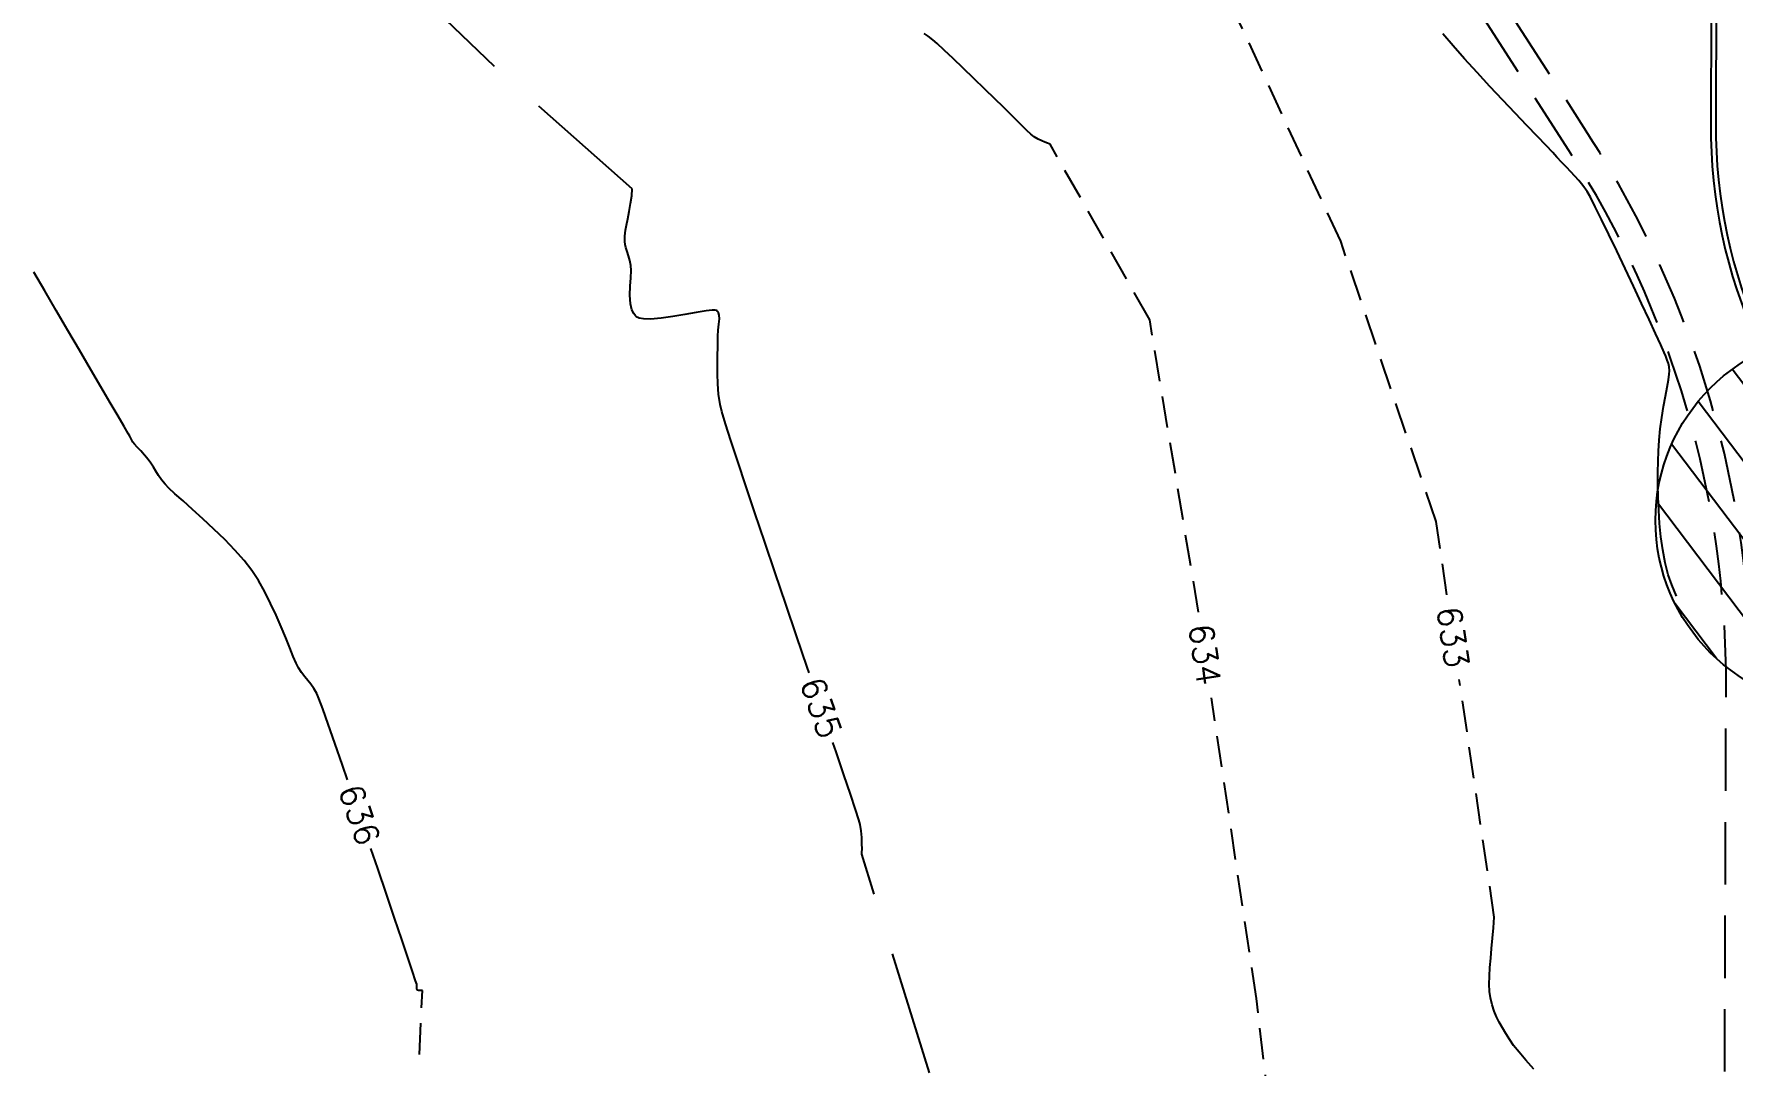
# Model space of a CAD drawing. Header units: feet. Extents: x 26064 to 27719, y 16802 to 28989.
# Drawn here: x 26930.9 to 27101, y 17108.3 to 17211.6 of the extents above; entities that cross this region are included whole.
import ezdxf

# ---------------------------------------------------------------- set-up
doc = ezdxf.new("R2010")
doc.units = ezdxf.units.FT
doc.header["$LTSCALE"] = 50
doc.header["$MEASUREMENT"] = 0
for name, pattern in [('HIDDEN', [0.375, 0.25, -0.125]), ('HIDDEN2', [0.1875, 0.125, -0.0625]), ('HIDN25', [0.0938, 0.0625, -0.0313])]:
    doc.linetypes.add(name, pattern=pattern)
for name, color, linetype in [('CONT-MJR', 160, 'HIDDEN'), ('CONT-MNR', 55, 'HIDN25'), ('CURB-B', 4, 'Continuous'), ('CURB-F', 32, 'Continuous'), ('DEMO-STORM SEWER', 13, 'HIDDEN2'), ('INLET PROTECTION', 1, 'HIDDEN')]:
    doc.layers.add(name, color=color, linetype=linetype)
doc.styles.add('l60', font='simplex', dxfattribs={"height": 2.4})

msp = doc.modelspace()

# ---------------------------------------------------------------- hatches: boundary and pattern name
at = {"layer": 'INLET PROTECTION', "linetype": 'Continuous'}
h = msp.add_hatch(dxfattribs=at)
h.set_pattern_fill('ANSI31', scale=37.499998, angle=262.0889784, style=0)
h.set_pattern_definition([(307.088978, (51223.022, -6101.8994), (3.7392183, 2.82681806), [])])
edge = h.paths.add_edge_path()
edge.add_arc((27112.03389, 17162.8267), 18.75, 0, 360)

# ---------------------------------------------------------------- linework, layer by layer
at = {"layer": 'CONT-MJR', "color": 7}
for p, q in [((26977.00961, 17208.28275, 635), (26967.29984, 17217.65349, 635)), ((26990.80255, 17196.03718, 635), (26977.00961, 17208.28275, 635)), ((26990.64742, 17194.5591, 635), (26990.74999, 17195.3292, 635)), ((26990.74999, 17195.3292, 635), (26990.80255, 17196.03718, 635)), ((26990.37379, 17193.03915, 635), (26990.51523, 17193.77853, 635)), ((26990.51523, 17193.77853, 635), (26990.64742, 17194.5591, 635)), ((26990.09784, 17191.58463, 635), (26990.14472, 17191.89055, 635)), ((26990.14472, 17191.89055, 635), (26990.2435, 17192.39261, 635)), ((26990.2435, 17192.39261, 635), (26990.37379, 17193.03915, 635)), ((26990.06769, 17191.02272, 635), (26990.07694, 17191.28381, 635)), ((26990.07601, 17190.76258, 635), (26990.06769, 17191.02272, 635)), ((26990.10784, 17190.46463, 635), (26990.07601, 17190.76258, 635)), ((26990.07694, 17191.28381, 635), (26990.09784, 17191.58463, 635)), ((26990.1754, 17190.15895, 635), (26990.10784, 17190.46463, 635)), ((26990.28967, 17189.78005, 635), (26990.1754, 17190.15895, 635)), ((26990.4274, 17189.34363, 635), (26990.28967, 17189.78005, 635)), ((26990.56532, 17188.86541, 635), (26990.4274, 17189.34363, 635)), ((26990.68019, 17188.3611, 635), (26990.56532, 17188.86541, 635)), ((26990.70039, 17187.85869, 635), (26990.68019, 17188.3611, 635)), ((26990.59981, 17186.28742, 635), (26990.65721, 17187.13932, 635)), ((26990.65721, 17187.13932, 635), (26990.70039, 17187.85869, 635)), ((26990.57736, 17185.38741, 635), (26990.59981, 17186.28742, 635)), ((26990.63903, 17184.5237, 635), (26990.57736, 17185.38741, 635)), ((26990.78197, 17183.9156, 635), (26990.63903, 17184.5237, 635)), ((26990.96029, 17183.53623, 635), (26990.78197, 17183.9156, 635)), ((26991.11894, 17183.32997, 635), (26990.96029, 17183.53623, 635)), ((26991.21137, 17183.24286, 635), (26991.11894, 17183.32997, 635)), ((26991.29454, 17183.18384, 635), (26991.21137, 17183.24286, 635)), ((26991.50504, 17183.09054, 635), (26991.29454, 17183.18384, 635)), ((26994.87694, 17183.24649, 635), (26993.69452, 17183.07425, 635)), ((26996.08299, 17183.45868, 635), (26994.87694, 17183.24649, 635)), ((26997.22045, 17183.66627, 635), (26996.08299, 17183.45868, 635)), ((26998.19709, 17183.82468, 635), (26997.22045, 17183.66627, 635)), ((26998.80062, 17183.88606, 635), (26998.19709, 17183.82468, 635)), ((26999.11858, 17183.879, 635), (26998.80062, 17183.88606, 635)), ((26999.25534, 17183.84367, 635), (26999.11858, 17183.879, 635)), ((26999.29895, 17183.81574, 635), (26999.25534, 17183.84367, 635)), ((26999.35722, 17183.75624, 635), (26999.29895, 17183.81574, 635)), ((26999.44731, 17183.62139, 635), (26999.35722, 17183.75624, 635)), ((26999.52502, 17183.38309, 635), (26999.44731, 17183.62139, 635)), ((26999.54571, 17183.00813, 635), (26999.52502, 17183.38309, 635)), ((26991.92012, 17183.00714, 635), (26991.50504, 17183.09054, 635)), ((26992.62796, 17182.98653, 635), (26991.92012, 17183.00714, 635)), ((26993.69452, 17183.07425, 635), (26992.62796, 17182.98653, 635)), ((26999.3834, 17181.26907, 635), (26999.41214, 17181.87931, 635)), ((26999.41214, 17181.87931, 635), (26999.49033, 17182.46895, 635)), ((26999.49033, 17182.46895, 635), (26999.54571, 17183.00813, 635)), ((26999.34301, 17179.36475, 635), (26999.36535, 17180.14784, 635)), ((26999.36535, 17180.14784, 635), (26999.38304, 17180.79284, 635)), ((26999.38304, 17180.79284, 635), (26999.3834, 17181.26907, 635)), ((26999.3287, 17178.47422, 635), (26999.34301, 17179.36475, 635)), ((26999.33512, 17177.50695, 635), (26999.3287, 17178.47422, 635)), ((26999.37496, 17176.49358, 635), (26999.33512, 17177.50695, 635)), ((26999.46089, 17175.46481, 635), (26999.37496, 17176.49358, 635)), ((26999.60562, 17174.4513, 635), (26999.46089, 17175.46481, 635)), ((26999.78391, 17173.74647, 635), (26999.60562, 17174.4513, 635)), ((27000.15343, 17172.51291, 635), (26999.78391, 17173.74647, 635)), ((27000.69143, 17170.81427, 635), (27000.15343, 17172.51291, 635)), ((27001.37516, 17168.71423, 635), (27000.69143, 17170.81427, 635)), ((27002.18187, 17166.27646, 635), (27001.37516, 17168.71423, 635)), ((27003.08882, 17163.56461, 635), (27002.18187, 17166.27646, 635)), ((27004.07326, 17160.64238, 635), (27003.08882, 17163.56461, 635)), ((27005.11243, 17157.57341, 635), (27004.07326, 17160.64238, 635)), ((27006.18359, 17154.42139, 635), (27005.11243, 17157.57341, 635)), ((27007.264, 17151.24997, 635), (27006.18359, 17154.42139, 635)), ((27008.3309, 17148.12284, 635), (27007.264, 17151.24997, 635)), ((27008.52651, 17147.54982, 635), (27008.3309, 17148.12284, 635)), ((27011.22307, 17139.64382, 635), (27010.90648, 17140.57317, 635)), ((27012.00846, 17137.3305, 635), (27011.22307, 17139.64382, 635)), ((27012.66661, 17135.37981, 635), (27012.00846, 17137.3305, 635)), ((27013.17475, 17133.85541, 635), (27012.66661, 17135.37981, 635)), ((27013.51015, 17132.82098, 635), (27013.17475, 17133.85541, 635)), ((27013.65006, 17132.34018, 635), (27013.51015, 17132.82098, 635)), ((27013.73837, 17131.72092, 635), (27013.65006, 17132.34018, 635)), ((27013.79009, 17131.06415, 635), (27013.73837, 17131.72092, 635)), ((27013.81391, 17130.43525, 635), (27013.79009, 17131.06415, 635)), ((27013.80495, 17129.36926, 635), (27013.80622, 17129.37884, 635)), ((27020.57895, 17107.46466, 635), (27013.80495, 17129.36926, 635)), ((27013.80622, 17129.37884, 635), (27013.8093, 17129.43064, 635)), ((27013.8093, 17129.43064, 635), (27013.81425, 17129.58204, 635)), ((27013.81854, 17129.89956, 635), (27013.81391, 17130.43525, 635)), ((27013.81425, 17129.58204, 635), (27013.81854, 17129.89956, 635))]:
    msp.add_line(p, q, dxfattribs=at)
at = {"layer": 'CONT-MNR', "color": 7}
for p, q in [((27061.75619, 17190.79828, 633), (27051.63085, 17212.71777, 633)), ((27020.45404, 17211.3272, 634), (27020.04067, 17211.62067, 634)), ((27020.90784, 17210.97463, 634), (27020.45404, 17211.3272, 634)), ((27026.10314, 17206.04301, 634), (27025.02991, 17207.08221, 634)), ((27027.97338, 17204.22647, 634), (27027.10617, 17205.06932, 634)), ((27081.45228, 17201.29608, 632), (27080.40998, 17202.38876, 632)), ((27031.83955, 17200.85019, 634), (27031.46816, 17201.01632, 634)), ((27032.38792, 17200.63292, 634), (27032.14302, 17200.73186, 634)), ((27032.56428, 17200.55542, 634), (27032.38792, 17200.63292, 634)), ((27032.65736, 17200.51188, 634), (27032.56428, 17200.55542, 634)), ((27042.63054, 17182.92974, 634), (27032.65736, 17200.51188, 634)), ((27083.41784, 17199.21463, 632), (27082.99795, 17199.66946, 632)), ((27083.91665, 17198.6725, 632), (27083.41784, 17199.21463, 632)), ((27084.37513, 17198.19781, 632), (27083.91665, 17198.6725, 632)), ((27085.6158, 17196.87231, 632), (27085.21398, 17197.32833, 632)), ((27086.43784, 17195.76463, 632), (27086.02018, 17196.36128, 632)), ((27071.319, 17162.69637, 633), (27061.75619, 17190.79828, 633)), ((26934.28464, 17181.85772, 636), (26933.11731, 17183.85595, 636)), ((26935.44286, 17179.87834, 636), (26934.28464, 17181.85772, 636)), ((27047.51619, 17153.6409, 634), (27042.63054, 17182.92974, 634)), ((26938.52907, 17174.61452, 636), (26937.59844, 17176.20061, 636)), ((27094.09508, 17174.24109, 632), (27094.27594, 17175.25974, 632)), ((26939.31709, 17173.2718, 636), (26938.52907, 17174.61452, 636)), ((26939.92914, 17172.22858, 636), (26939.31709, 17173.2718, 636)), ((27093.76137, 17172.00738, 632), (27093.91791, 17173.14433, 632)), ((26940.33184, 17171.54098, 636), (26939.92914, 17172.22858, 636)), ((27093.64237, 17170.86817, 632), (27093.76137, 17172.00738, 632)), ((26940.67606, 17170.85961, 636), (26940.59339, 17171.05041, 636)), ((26940.95376, 17170.45811, 636), (26940.79182, 17170.65513, 636)), ((27093.55167, 17168.74263, 632), (27093.57784, 17169.76463, 632)), ((26943.37406, 17167.33119, 636), (26943.10262, 17167.75088, 636)), ((27093.53412, 17166.41863, 632), (27093.53478, 17167.62092, 632)), ((26945.82002, 17164.77383, 636), (26945.01325, 17165.49887, 636)), ((27093.60928, 17163.8489, 632), (27093.55663, 17165.15491, 632)), ((26947.8163, 17162.97041, 636), (26946.771, 17163.92098, 636)), ((27072.39429, 17155.37688, 633), (27071.319, 17162.69637, 633)), ((26953.37135, 17156.79075, 636), (26952.71182, 17157.80513, 636)), ((27094.91358, 17156.35569, 632), (27094.56784, 17157.35463, 632)), ((26955.64433, 17152.14631, 636), (26955.13865, 17153.31453, 636)), ((26956.10181, 17151.0408, 636), (26955.64433, 17152.14631, 636)), ((26956.5072, 17150.03846, 636), (26956.10181, 17151.0408, 636)), ((26956.8566, 17149.17976, 636), (26956.5072, 17150.03846, 636)), ((26957.37182, 17148.05513, 636), (26957.1461, 17148.50516, 636)), ((27077.13928, 17123.07771, 633), (27073.64013, 17146.89647, 633)), ((26959.42828, 17144.98751, 636), (26959.22182, 17145.49513, 636)), ((27053.3184, 17114.92314, 634), (27048.81753, 17145.0532, 634)), ((26966.18956, 17125.37181, 636), (26965.32127, 17127.93416, 636)), ((26968.33241, 17119.01988, 636), (26967.7217, 17120.83511, 636)), ((27076.87292, 17119.94138, 633), (27076.9689, 17120.96029, 633)), ((26968.80413, 17117.61281, 636), (26968.33241, 17119.01988, 636)), ((27076.7827, 17118.96189, 633), (27076.87292, 17119.94138, 633)), ((27076.64369, 17116.35679, 633), (27076.65837, 17117.15992, 633)), ((26969.22744, 17115.91554, 636), (26969.23584, 17116.11768, 636)), ((26969.51244, 17109.31284, 636), (26969.78681, 17115.72322, 636)), ((27060.06862, 17057.59525, 634), (27053.3184, 17114.92314, 634)), ((27077.36371, 17113.0862, 633), (27077.12502, 17113.65927, 633)), ((27078.30637, 17111.41114, 633), (27077.95387, 17111.99, 633)), ((27079.62997, 17109.54707, 633), (27079.08044, 17110.22846, 633)), ((27080.31235, 17108.74944, 633), (27079.62997, 17109.54707, 633))]:
    msp.add_line(p, q, dxfattribs=at)
at = {"layer": 'CONT-MNR', "color": 7, "extrusion": (-0.660532, -0.750798, 0)}
msp.add_line((27021.34762, 17210.58772, 634), (27020.90784, 17210.97463, 634), dxfattribs=at)
at = {"layer": 'CONT-MNR', "color": 7, "extrusion": (-0.680527, -0.732723, 0)}
msp.add_line((27022.04535, 17209.93969, 634), (27021.34762, 17210.58772, 634), dxfattribs=at)
at = {"layer": 'CONT-MNR', "color": 7, "extrusion": (0.756723, 0.653736, 0)}
msp.add_line((27073.01304, 17210.36423, 632), (27071.97923, 17211.5609, 632), dxfattribs=at)
at = {"layer": 'CONT-MNR', "color": 7, "extrusion": (-0.688007, -0.725704, 0)}
msp.add_line((27022.93539, 17209.09588, 634), (27022.04535, 17209.93969, 634), dxfattribs=at)
at = {"layer": 'CONT-MNR', "color": 7, "extrusion": (0.691869, 0.722023, 0)}
msp.add_line((27023.95212, 17208.12162, 634), (27022.93539, 17209.09588, 634), dxfattribs=at)
at = {"layer": 'CONT-MNR', "color": 7, "extrusion": (0.746195, 0.665728, 0)}
msp.add_line((27074.17327, 17209.06376, 632), (27073.01304, 17210.36423, 632), dxfattribs=at)
at = {"layer": 'CONT-MNR', "color": 7, "extrusion": (0.738789, 0.673937, 0)}
msp.add_line((27075.41818, 17207.69905, 632), (27074.17327, 17209.06376, 632), dxfattribs=at)
at = {"layer": 'CONT-MNR', "color": 7, "extrusion": (0.694171, 0.71981, 0)}
msp.add_line((27025.02991, 17207.08221, 634), (27023.95212, 17208.12162, 634), dxfattribs=at)
at = {"layer": 'CONT-MNR', "color": 7, "extrusion": (0.733398, 0.679799, 0)}
msp.add_line((27076.70605, 17206.30964, 632), (27075.41818, 17207.69905, 632), dxfattribs=at)
at = {"layer": 'CONT-MNR', "color": 7, "extrusion": (0.696534, 0.717524, 0)}
msp.add_line((27027.10617, 17205.06932, 634), (27026.10314, 17206.04301, 634), dxfattribs=at)
at = {"layer": 'CONT-MNR', "color": 7, "extrusion": (0.729422, 0.684064, 0)}
msp.add_line((27077.99513, 17204.93509, 632), (27076.70605, 17206.30964, 632), dxfattribs=at)
at = {"layer": 'CONT-MNR', "color": 7, "extrusion": (0.696746, 0.717318, 0)}
msp.add_line((27028.63915, 17203.5798, 634), (27027.97338, 17204.22647, 634), dxfattribs=at)
at = {"layer": 'CONT-MNR', "color": 7, "extrusion": (0.694809, 0.719194, 0)}
msp.add_line((27029.03784, 17203.19463, 634), (27028.63915, 17203.5798, 634), dxfattribs=at)
at = {"layer": 'CONT-MNR', "color": 7, "extrusion": (0.726531, 0.687133, 0)}
msp.add_line((27079.24368, 17203.61494, 632), (27077.99513, 17204.93509, 632), dxfattribs=at)
at = {"layer": 'CONT-MNR', "color": 7, "extrusion": (0.72458, 0.68919, 0)}
msp.add_line((27080.40998, 17202.38876, 632), (27079.24368, 17203.61494, 632), dxfattribs=at)
at = {"layer": 'CONT-MNR', "color": 7, "extrusion": (0.7028, 0.711387, 0)}
msp.add_line((27029.50554, 17202.73258, 634), (27029.03784, 17203.19463, 634), dxfattribs=at)
at = {"layer": 'CONT-MNR', "color": 7, "extrusion": (0.715626, 0.698484, 0)}
msp.add_line((27029.93827, 17202.28923, 634), (27029.50554, 17202.73258, 634), dxfattribs=at)
at = {"layer": 'CONT-MNR', "color": 7, "extrusion": (0.710983, 0.703209, 0)}
msp.add_line((27030.34015, 17201.8829, 634), (27029.93827, 17202.28923, 634), dxfattribs=at)
at = {"layer": 'CONT-MNR', "color": 7, "extrusion": (-0.683184, -0.730246, 0)}
msp.add_line((27030.7153, 17201.53193, 634), (27030.34015, 17201.8829, 634), dxfattribs=at)
at = {"layer": 'CONT-MNR', "color": 7, "extrusion": (0.618241, 0.785988, 0)}
msp.add_line((27031.06784, 17201.25463, 634), (27030.7153, 17201.53193, 634), dxfattribs=at)
at = {"layer": 'CONT-MNR', "color": 7, "extrusion": (-0.511522, -0.85927, 0)}
msp.add_line((27031.46816, 17201.01632, 634), (27031.06784, 17201.25463, 634), dxfattribs=at)
at = {"layer": 'CONT-MNR', "color": 7, "extrusion": (-0.363283, -0.931679, 0)}
msp.add_line((27032.14302, 17200.73186, 634), (27031.83955, 17200.85019, 634), dxfattribs=at)
at = {"layer": 'CONT-MNR', "color": 7, "extrusion": (0.723845, 0.689962, 0)}
msp.add_line((27082.32885, 17200.37647, 632), (27081.45228, 17201.29608, 632), dxfattribs=at)
at = {"layer": 'CONT-MNR', "color": 7, "extrusion": (0.726308, 0.68737, 0)}
msp.add_line((27082.99795, 17199.66946, 632), (27082.32885, 17200.37647, 632), dxfattribs=at)
at = {"layer": 'CONT-MNR', "color": 7, "extrusion": (0.714397, 0.69974, 0)}
msp.add_line((27084.804, 17197.75996, 632), (27084.37513, 17198.19781, 632), dxfattribs=at)
at = {"layer": 'CONT-MNR', "color": 7, "extrusion": (0.725057, 0.688689, 0)}
msp.add_line((27085.21398, 17197.32833, 632), (27084.804, 17197.75996, 632), dxfattribs=at)
at = {"layer": 'CONT-MNR', "color": 7, "extrusion": (0.784186, 0.620526, 0)}
msp.add_line((27086.02018, 17196.36128, 632), (27085.6158, 17196.87231, 632), dxfattribs=at)
at = {"layer": 'CONT-MNR', "color": 7, "extrusion": (0.866953, 0.498389, 0)}
msp.add_line((27086.76346, 17195.19821, 632), (27086.43784, 17195.76463, 632), dxfattribs=at)
at = {"layer": 'CONT-MNR', "color": 7, "extrusion": (0.887425, 0.460952, 0)}
msp.add_line((27087.25743, 17194.24723, 632), (27086.76346, 17195.19821, 632), dxfattribs=at)
at = {"layer": 'CONT-MNR', "color": 7, "extrusion": (0.895033, 0.446, 0)}
msp.add_line((27087.88657, 17192.98465, 632), (27087.25743, 17194.24723, 632), dxfattribs=at)
at = {"layer": 'CONT-MNR', "color": 7, "extrusion": (0.899033, 0.437881, 0)}
msp.add_line((27088.61774, 17191.48346, 632), (27087.88657, 17192.98465, 632), dxfattribs=at)
at = {"layer": 'CONT-MNR', "color": 7, "extrusion": (0.901535, 0.432707, 0)}
msp.add_line((27089.41777, 17189.81661, 632), (27088.61774, 17191.48346, 632), dxfattribs=at)
at = {"layer": 'CONT-MNR', "color": 7, "extrusion": (0.903286, 0.429039, 0)}
msp.add_line((27090.25351, 17188.05708, 632), (27089.41777, 17189.81661, 632), dxfattribs=at)
at = {"layer": 'CONT-MNR', "color": 7, "extrusion": (0.864568, 0.502515, 0)}
msp.add_line((26931.97422, 17185.81689, 636), (26930.88876, 17187.6844, 636), dxfattribs=at)
at = {"layer": 'CONT-MNR', "color": 7, "extrusion": (0.904626, 0.426206, 0)}
msp.add_line((27091.09178, 17186.27783, 632), (27090.25351, 17188.05708, 632), dxfattribs=at)
at = {"layer": 'CONT-MNR', "color": 7, "extrusion": (0.863931, 0.503609, 0)}
msp.add_line((26933.11731, 17183.85595, 636), (26931.97422, 17185.81689, 636), dxfattribs=at)
at = {"layer": 'CONT-MNR', "color": 7, "extrusion": (0.905741, 0.423831, 0)}
msp.add_line((27091.89944, 17184.55184, 632), (27091.09178, 17186.27783, 632), dxfattribs=at)
at = {"layer": 'CONT-MNR', "color": 7, "extrusion": (0.906764, 0.421638, 0)}
msp.add_line((27092.64332, 17182.95208, 632), (27091.89944, 17184.55184, 632), dxfattribs=at)
at = {"layer": 'CONT-MNR', "color": 7, "extrusion": (0.907831, 0.419336, 0)}
msp.add_line((27093.29026, 17181.5515, 632), (27092.64332, 17182.95208, 632), dxfattribs=at)
at = {"layer": 'CONT-MNR', "color": 7, "extrusion": (0.909171, 0.416423, 0)}
msp.add_line((27093.8071, 17180.42309, 632), (27093.29026, 17181.5515, 632), dxfattribs=at)
at = {"layer": 'CONT-MNR', "color": 7, "extrusion": (0.862828, 0.505498, 0)}
msp.add_line((26936.55858, 17177.97392, 636), (26935.44286, 17179.87834, 636), dxfattribs=at)
at = {"layer": 'CONT-MNR', "color": 7, "extrusion": (0.91144, 0.411433, 0)}
msp.add_line((27094.16068, 17179.63981, 632), (27093.8071, 17180.42309, 632), dxfattribs=at)
at = {"layer": 'CONT-MNR', "color": 7, "extrusion": (0.918547, 0.395311, 0)}
msp.add_line((27094.31784, 17179.27463, 632), (27094.16068, 17179.63981, 632), dxfattribs=at)
at = {"layer": 'CONT-MNR', "color": 7, "extrusion": (0.938965, 0.344012, 0)}
msp.add_line((27094.46003, 17178.88652, 632), (27094.31784, 17179.27463, 632), dxfattribs=at)
at = {"layer": 'CONT-MNR', "color": 7, "extrusion": (0.949471, 0.313854, 0)}
msp.add_line((27094.57302, 17178.54472, 632), (27094.46003, 17178.88652, 632), dxfattribs=at)
at = {"layer": 'CONT-MNR', "color": 7, "extrusion": (0.974172, 0.225805, 0)}
msp.add_line((27094.65341, 17178.19787, 632), (27094.57302, 17178.54472, 632), dxfattribs=at)
at = {"layer": 'CONT-MNR', "color": 7, "extrusion": (0.993986, 0.109509, 0)}
msp.add_line((27094.69784, 17177.79463, 632), (27094.65341, 17178.19787, 632), dxfattribs=at)
at = {"layer": 'CONT-MNR', "color": 7, "extrusion": (0.862627, 0.50584, 0)}
msp.add_line((26937.59844, 17176.20061, 636), (26936.55858, 17177.97392, 636), dxfattribs=at)
at = {"layer": 'CONT-MNR', "color": 7, "extrusion": (0.983554, -0.180617, 0)}
msp.add_line((27094.44357, 17176.16234, 632), (27094.58105, 17176.91098, 632), dxfattribs=at)
at = {"layer": 'CONT-MNR', "color": 7, "extrusion": (0.987073, -0.160272, 0)}
msp.add_line((27094.58105, 17176.91098, 632), (27094.67145, 17177.46772, 632), dxfattribs=at)
at = {"layer": 'CONT-MNR', "color": 7, "extrusion": (0.996757, -0.080474, 0)}
msp.add_line((27094.67145, 17177.46772, 632), (27094.69784, 17177.79463, 632), dxfattribs=at)
at = {"layer": 'CONT-MNR', "color": 7, "extrusion": (0.983188, -0.182597, 0)}
msp.add_line((27094.27594, 17175.25974, 632), (27094.44357, 17176.16234, 632), dxfattribs=at)
at = {"layer": 'CONT-MNR', "color": 7, "extrusion": (0.987203, -0.159468, 0)}
msp.add_line((27093.91791, 17173.14433, 632), (27094.09508, 17174.24109, 632), dxfattribs=at)
at = {"layer": 'CONT-MNR', "color": 7, "extrusion": (0.865046, 0.501692, 0)}
msp.add_line((26940.49182, 17171.26513, 636), (26940.33184, 17171.54098, 636), dxfattribs=at)
at = {"layer": 'CONT-MNR', "color": 7, "extrusion": (0.903979, 0.427577, 0)}
msp.add_line((26940.59339, 17171.05041, 636), (26940.49182, 17171.26513, 636), dxfattribs=at)
at = {"layer": 'CONT-MNR', "color": 7, "extrusion": (0.870231, 0.492644, 0)}
msp.add_line((26940.79182, 17170.65513, 636), (26940.67606, 17170.85961, 636), dxfattribs=at)
at = {"layer": 'CONT-MNR', "color": 7, "extrusion": (0.737031, 0.675859, 0)}
msp.add_line((26941.23109, 17170.15567, 636), (26940.95376, 17170.45811, 636), dxfattribs=at)
at = {"layer": 'CONT-MNR', "color": 7, "extrusion": (0.73431, 0.678815, 0)}
msp.add_line((26941.58046, 17169.77774, 636), (26941.23109, 17170.15567, 636), dxfattribs=at)
at = {"layer": 'CONT-MNR', "color": 7, "extrusion": (0.746013, 0.665932, 0)}
msp.add_line((26941.95849, 17169.35425, 636), (26941.58046, 17169.77774, 636), dxfattribs=at)
at = {"layer": 'CONT-MNR', "color": 7, "extrusion": (0.998295, -0.058375, 0)}
msp.add_line((27093.57784, 17169.76463, 632), (27093.64237, 17170.86817, 632), dxfattribs=at)
at = {"layer": 'CONT-MNR', "color": 7, "extrusion": (0.770467, 0.637479, 0)}
msp.add_line((26942.32182, 17168.91513, 636), (26941.95849, 17169.35425, 636), dxfattribs=at)
at = {"layer": 'CONT-MNR', "color": 7, "extrusion": (0.808347, 0.588707, 0)}
msp.add_line((26942.59286, 17168.54297, 636), (26942.32182, 17168.91513, 636), dxfattribs=at)
at = {"layer": 'CONT-MNR', "color": 7, "extrusion": (0.835939, 0.548822, 0)}
msp.add_line((26942.84768, 17168.15484, 636), (26942.59286, 17168.54297, 636), dxfattribs=at)
at = {"layer": 'CONT-MNR', "color": 7, "extrusion": (0.845666, 0.533712, 0)}
msp.add_line((26943.10262, 17167.75088, 636), (26942.84768, 17168.15484, 636), dxfattribs=at)
at = {"layer": 'CONT-MNR', "color": 7, "extrusion": (0.999887, -0.015057, 0)}
msp.add_line((27093.53478, 17167.62092, 632), (27093.55167, 17168.74263, 632), dxfattribs=at)
at = {"layer": 'CONT-MNR', "color": 7, "extrusion": (0.819606, 0.572928, 0)}
msp.add_line((26943.67834, 17166.8959, 636), (26943.37406, 17167.33119, 636), dxfattribs=at)
at = {"layer": 'CONT-MNR', "color": 7, "extrusion": (0.786911, 0.617066, 0)}
msp.add_line((26944.03182, 17166.44513, 636), (26943.67834, 17166.8959, 636), dxfattribs=at)
at = {"layer": 'CONT-MNR', "color": 7, "extrusion": (0.716864, 0.697213, 0)}
msp.add_line((26944.40055, 17166.066, 636), (26944.03182, 17166.44513, 636), dxfattribs=at)
at = {"layer": 'CONT-MNR', "color": 7, "extrusion": (0.999841, 0.017814, 0)}
msp.add_line((27093.55663, 17165.15491, 632), (27093.53412, 17166.41863, 632), dxfattribs=at)
at = {"layer": 'CONT-MNR', "color": 7, "extrusion": (-0.679292, -0.733868, 0)}
msp.add_line((26945.01325, 17165.49887, 636), (26944.40055, 17166.066, 636), dxfattribs=at)
at = {"layer": 'CONT-MNR', "color": 7, "extrusion": (-0.667654, -0.744471, 0)}
msp.add_line((26946.771, 17163.92098, 636), (26945.82002, 17164.77383, 636), dxfattribs=at)
at = {"layer": 'CONT-MNR', "color": 7, "extrusion": (-0.682713, -0.730687, 0)}
msp.add_line((26948.90605, 17161.95221, 636), (26947.8163, 17162.97041, 636), dxfattribs=at)
at = {"layer": 'CONT-MNR', "color": 7, "extrusion": (0.997729, 0.067358, 0)}
msp.add_line((27093.69901, 17162.51975, 632), (27093.60928, 17163.8489, 632), dxfattribs=at)
at = {"layer": 'CONT-MNR', "color": 7, "extrusion": (0.6976, 0.716487, 0)}
msp.add_line((26949.99035, 17160.89649, 636), (26948.90605, 17161.95221, 636), dxfattribs=at)
at = {"layer": 'CONT-MNR', "color": 7, "extrusion": (0.995003, 0.09984, 0)}
msp.add_line((27093.83278, 17161.18661, 632), (27093.69901, 17162.51975, 632), dxfattribs=at)
at = {"layer": 'CONT-MNR', "color": 7, "extrusion": (0.990317, 0.138824, 0)}
msp.add_line((27094.01754, 17159.86861, 632), (27093.83278, 17161.18661, 632), dxfattribs=at)
at = {"layer": 'CONT-MNR', "color": 7, "extrusion": (0.718559, 0.695466, 0)}
msp.add_line((26951.01934, 17159.83333, 636), (26949.99035, 17160.89649, 636), dxfattribs=at)
at = {"layer": 'CONT-MNR', "color": 7, "extrusion": (0.747799, 0.663925, 0)}
msp.add_line((26951.94312, 17158.79285, 636), (26951.01934, 17159.83333, 636), dxfattribs=at)
at = {"layer": 'CONT-MNR', "color": 7, "extrusion": (0.982593, 0.185772, 0)}
msp.add_line((27094.26024, 17158.5849, 632), (27094.01754, 17159.86861, 632), dxfattribs=at)
at = {"layer": 'CONT-MNR', "color": 7, "extrusion": (0.789169, 0.614176, 0)}
msp.add_line((26952.71182, 17157.80513, 636), (26951.94312, 17158.79285, 636), dxfattribs=at)
at = {"layer": 'CONT-MNR', "color": 7, "extrusion": (0.970137, 0.242556, 0)}
msp.add_line((27094.56784, 17157.35463, 632), (27094.26024, 17158.5849, 632), dxfattribs=at)
at = {"layer": 'CONT-MNR', "color": 7, "extrusion": (0.871393, 0.490585, 0)}
msp.add_line((26953.99826, 17155.67721, 636), (26953.37135, 17156.79075, 636), dxfattribs=at)
at = {"layer": 'CONT-MNR', "color": 7, "extrusion": (0.921802, 0.38766, 0)}
msp.add_line((27095.38846, 17155.2265, 632), (27094.91358, 17156.35569, 632), dxfattribs=at)
at = {"layer": 'CONT-MNR', "color": 7, "extrusion": (0.893118, 0.449822, 0)}
msp.add_line((26954.58866, 17154.50498, 636), (26953.99826, 17155.67721, 636), dxfattribs=at)
at = {"layer": 'CONT-MNR', "color": 7, "extrusion": (0.9078, 0.419403, 0)}
msp.add_line((26955.13865, 17153.31453, 636), (26954.58866, 17154.50498, 636), dxfattribs=at)
at = {"layer": 'CONT-MNR', "color": 7, "extrusion": (0.918952, 0.394369, 0)}
msp.add_line((26957.1461, 17148.50516, 636), (26956.8566, 17149.17976, 636), dxfattribs=at)
at = {"layer": 'CONT-MNR', "color": 7, "extrusion": (0.836238, 0.548367, 0)}
msp.add_line((26957.6918, 17147.56717, 636), (26957.37182, 17148.05513, 636), dxfattribs=at)
at = {"layer": 'CONT-MNR', "color": 7, "extrusion": (0.790773, 0.612109, 0)}
msp.add_line((26958.00903, 17147.15735, 636), (26957.6918, 17147.56717, 636), dxfattribs=at)
at = {"layer": 'CONT-MNR', "color": 7, "extrusion": (0.765046, 0.643976, 0)}
msp.add_line((26958.32207, 17146.78545, 636), (26958.00903, 17147.15735, 636), dxfattribs=at)
at = {"layer": 'CONT-MNR', "color": 7, "extrusion": (0.772665, 0.634814, 0)}
msp.add_line((26958.62951, 17146.41126, 636), (26958.32207, 17146.78545, 636), dxfattribs=at)
at = {"layer": 'CONT-MNR', "color": 7, "extrusion": (0.811196, 0.584774, 0)}
msp.add_line((26958.9299, 17145.99456, 636), (26958.62951, 17146.41126, 636), dxfattribs=at)
at = {"layer": 'CONT-MNR', "color": 7, "extrusion": (0.863335, 0.504631, 0)}
msp.add_line((26959.22182, 17145.49513, 636), (26958.9299, 17145.99456, 636), dxfattribs=at)
at = {"layer": 'CONT-MNR', "color": 7, "extrusion": (0.938951, 0.344052, 0)}
msp.add_line((26959.81455, 17143.93336, 636), (26959.42828, 17144.98751, 636), dxfattribs=at)
at = {"layer": 'CONT-MNR', "color": 7, "extrusion": (0.942478, 0.334269, 0)}
msp.add_line((26960.35405, 17142.41224, 636), (26959.81455, 17143.93336, 636), dxfattribs=at)
at = {"layer": 'CONT-MNR', "color": 7, "extrusion": (0.944139, 0.329546, 0)}
msp.add_line((26961.02021, 17140.50369, 636), (26960.35405, 17142.41224, 636), dxfattribs=at)
at = {"layer": 'CONT-MNR', "color": 7, "extrusion": (0.945111, 0.326749, 0)}
msp.add_line((26961.78648, 17138.28728, 636), (26961.02021, 17140.50369, 636), dxfattribs=at)
at = {"layer": 'CONT-MNR', "color": 7, "extrusion": (0.945754, 0.324885, 0)}
msp.add_line((26962.29039, 17136.82039, 636), (26961.78648, 17138.28728, 636), dxfattribs=at)
at = {"layer": 'CONT-MNR', "color": 7, "extrusion": (0.946855, 0.321661, 0)}
msp.add_line((26965.32127, 17127.93416, 636), (26964.63557, 17129.95262, 636), dxfattribs=at)
at = {"layer": 'CONT-MNR', "color": 7, "extrusion": (0.947324, 0.320278, 0)}
msp.add_line((26966.99856, 17122.97893, 636), (26966.18956, 17125.37181, 636), dxfattribs=at)
at = {"layer": 'CONT-MNR', "color": 7, "extrusion": (0.947546, 0.319618, 0)}
msp.add_line((26967.7217, 17120.83511, 636), (26966.99856, 17122.97893, 636), dxfattribs=at)
at = {"layer": 'CONT-MNR', "color": 7, "extrusion": (0.996172, -0.087417, 0)}
msp.add_line((27076.9689, 17120.96029, 633), (27077.06092, 17122.00896, 633), dxfattribs=at)
at = {"layer": 'CONT-MNR', "color": 7, "extrusion": (0.997323, -0.073123, 0)}
msp.add_line((27077.06092, 17122.00896, 633), (27077.13928, 17123.07771, 633), dxfattribs=at)
at = {"layer": 'CONT-MNR', "color": 7, "extrusion": (0.996788, -0.080088, 0)}
msp.add_line((27076.70795, 17118.03151, 633), (27076.7827, 17118.96189, 633), dxfattribs=at)
at = {"layer": 'CONT-MNR', "color": 7, "extrusion": (0.948774, 0.315957, 0)}
msp.add_line((26969.11029, 17116.69345, 636), (26968.80413, 17117.61281, 636), dxfattribs=at)
at = {"layer": 'CONT-MNR', "color": 7, "extrusion": (0.998386, -0.056784, 0)}
msp.add_line((27076.65837, 17117.15992, 633), (27076.70795, 17118.03151, 633), dxfattribs=at)
at = {"layer": 'CONT-MNR', "color": 7, "extrusion": (0.951345, 0.308129, 0)}
msp.add_line((26969.22432, 17116.34138, 636), (26969.11029, 17116.69345, 636), dxfattribs=at)
at = {"layer": 'CONT-MNR', "color": 7, "extrusion": (0.998678, 0.051402, 0)}
msp.add_line((26969.23584, 17116.11768, 636), (26969.22432, 17116.34138, 636), dxfattribs=at)
at = {"layer": 'CONT-MNR', "color": 7, "extrusion": (0.94112, 0.338072, 0)}
msp.add_line((26969.28057, 17115.76763, 636), (26969.22744, 17115.91554, 636), dxfattribs=at)
at = {"layer": 'CONT-MNR', "color": 7, "extrusion": (-0.392446, -0.919775, 0)}
msp.add_line((26969.41614, 17115.70978, 636), (26969.28057, 17115.76763, 636), dxfattribs=at)
at = {"layer": 'CONT-MNR', "color": 7, "extrusion": (0.01691, -0.999857, 0)}
msp.add_line((26969.55305, 17115.7121, 636), (26969.41614, 17115.70978, 636), dxfattribs=at)
at = {"layer": 'CONT-MNR', "color": 7, "extrusion": (0.083488, -0.996509, 0)}
msp.add_line((26969.667, 17115.72164, 636), (26969.55305, 17115.7121, 636), dxfattribs=at)
at = {"layer": 'CONT-MNR', "color": 7, "extrusion": (0.034602, -0.999401, 0)}
msp.add_line((26969.74643, 17115.72439, 636), (26969.667, 17115.72164, 636), dxfattribs=at)
at = {"layer": 'CONT-MNR', "color": 7, "extrusion": (-0.029116, -0.999576, 0)}
msp.add_line((26969.78681, 17115.72322, 636), (26969.74643, 17115.72439, 636), dxfattribs=at)
at = {"layer": 'CONT-MNR', "color": 7, "extrusion": (0.99915, 0.041232, 0)}
msp.add_line((27076.67361, 17115.6318, 633), (27076.64369, 17116.35679, 633), dxfattribs=at)
at = {"layer": 'CONT-MNR', "color": 7, "extrusion": (0.991375, 0.131054, 0)}
msp.add_line((27076.75784, 17114.99463, 633), (27076.67361, 17115.6318, 633), dxfattribs=at)
at = {"layer": 'CONT-MNR', "color": 7, "extrusion": (0.973818, 0.22733, 0)}
msp.add_line((27076.92323, 17114.28612, 633), (27076.75784, 17114.99463, 633), dxfattribs=at)
at = {"layer": 'CONT-MNR', "color": 7, "extrusion": (0.951898, 0.306415, 0)}
msp.add_line((27077.12502, 17113.65927, 633), (27076.92323, 17114.28612, 633), dxfattribs=at)
at = {"layer": 'CONT-MNR', "color": 7, "extrusion": (0.892761, 0.45053, 0)}
msp.add_line((27077.63982, 17112.53907, 633), (27077.36371, 17113.0862, 633), dxfattribs=at)
at = {"layer": 'CONT-MNR', "color": 7, "extrusion": (0.868042, 0.496491, 0)}
msp.add_line((27077.95387, 17111.99, 633), (27077.63982, 17112.53907, 633), dxfattribs=at)
at = {"layer": 'CONT-MNR', "color": 7, "extrusion": (0.851795, 0.523876, 0)}
msp.add_line((27078.69784, 17110.77463, 633), (27078.30637, 17111.41114, 633), dxfattribs=at)
at = {"layer": 'CONT-MNR', "color": 7, "extrusion": (0.819031, 0.573749, 0)}
msp.add_line((27079.08044, 17110.22846, 633), (27078.69784, 17110.77463, 633), dxfattribs=at)
at = {"layer": 'CONT-MNR', "color": 7, "extrusion": (0.753356, 0.657613, 0)}
msp.add_line((27081.09353, 17107.85453, 633), (27080.31235, 17108.74944, 633), dxfattribs=at)
at = {"layer": 'CURB-B', "color": 7, "flags": 128}
msp.add_lwpolyline([(27099.18936, 17326.0446), (27098.82896, 17202.56059)], dxfattribs=at)
msp.add_lwpolyline([(27098.82896, 17202.56059, 0.221788616), (27116.8935, 17162.93786)], format="xyb", dxfattribs=at)
at = {"layer": 'CURB-F', "color": 7}
msp.add_line((27099.70437, 17331.18867), (27099.32895, 17202.55767), dxfattribs=at)
msp.add_arc((27150.32699, 17202.10994), 51, 179.4969902, 229.5191477, dxfattribs=at)
at = {"layer": 'DEMO-STORM SEWER', "color": 7}
for p, q in [((27048.77799, 17260.11401), (27086.72124, 17201.23071)), ((27084.61976, 17199.87655), (27046.6765, 17258.75985)), ((27100.02475, 17051.34792), (27100.36033, 17146.03732))]:
    msp.add_line(p, q, dxfattribs=at)
for radius in [101.25, 98.75]:
    msp.add_arc((27001.61095, 17146.38729), radius, 359.7969444, 32.7969444, dxfattribs=at)
at = {"layer": 'INLET PROTECTION', "color": 7, "linetype": 'Continuous'}
msp.add_circle((27112.03389, 17162.8267), 18.75, dxfattribs=at)

# ---------------------------------------------------------------- texts
at = {"layer": 'CONT-MJR', "color": 7, "style": 'l60'}
for s, rotation, p in [('633', 278.3574041, (27071.38145, 17154.0152, 633)), ('634', 278.4960966, (27046.52474, 17152.27948, 634)), ('635', 288.8405869, (27007.58489, 17146.59456, 635))]:
    msp.add_text(s, height=2.4, rotation=rotation, dxfattribs=at).set_placement(p)
at = {"layer": 'CONT-MNR', "color": 7, "style": 'l60'}
msp.add_text('636', height=2.4, rotation=288.8770002, dxfattribs=at).set_placement((26961.35045, 17135.86489, 636))

doc.saveas('drawing.dxf')
